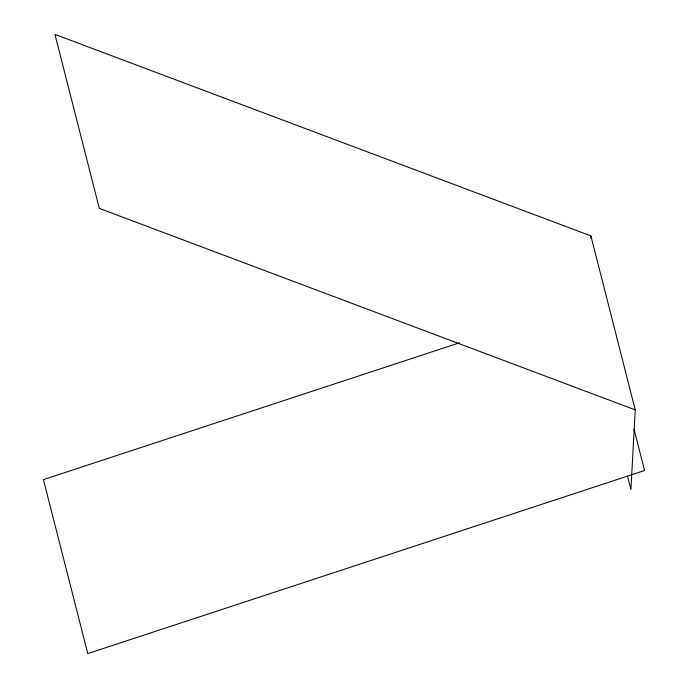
<?xml version="1.0" encoding="UTF-8"?>
<svg xmlns="http://www.w3.org/2000/svg" width="688" height="688" viewBox="0 0 688 688"><rect width="100%" height="100%" fill="white"/><g stroke="black" fill="none" stroke-linecap="round" stroke-linejoin="round"><path stroke-width="1.03" d="M590.777 238.031L590.897 235.907L54.954 34.4L99.304 208.378L635.239 409.885L630.922 489.572L627.49 476.105M459.498 342.805L43.43 479.622L87.772 653.6L644.57 470.515L634.018 429.088M590.897 235.907L635.239 409.885"/></g></svg>
